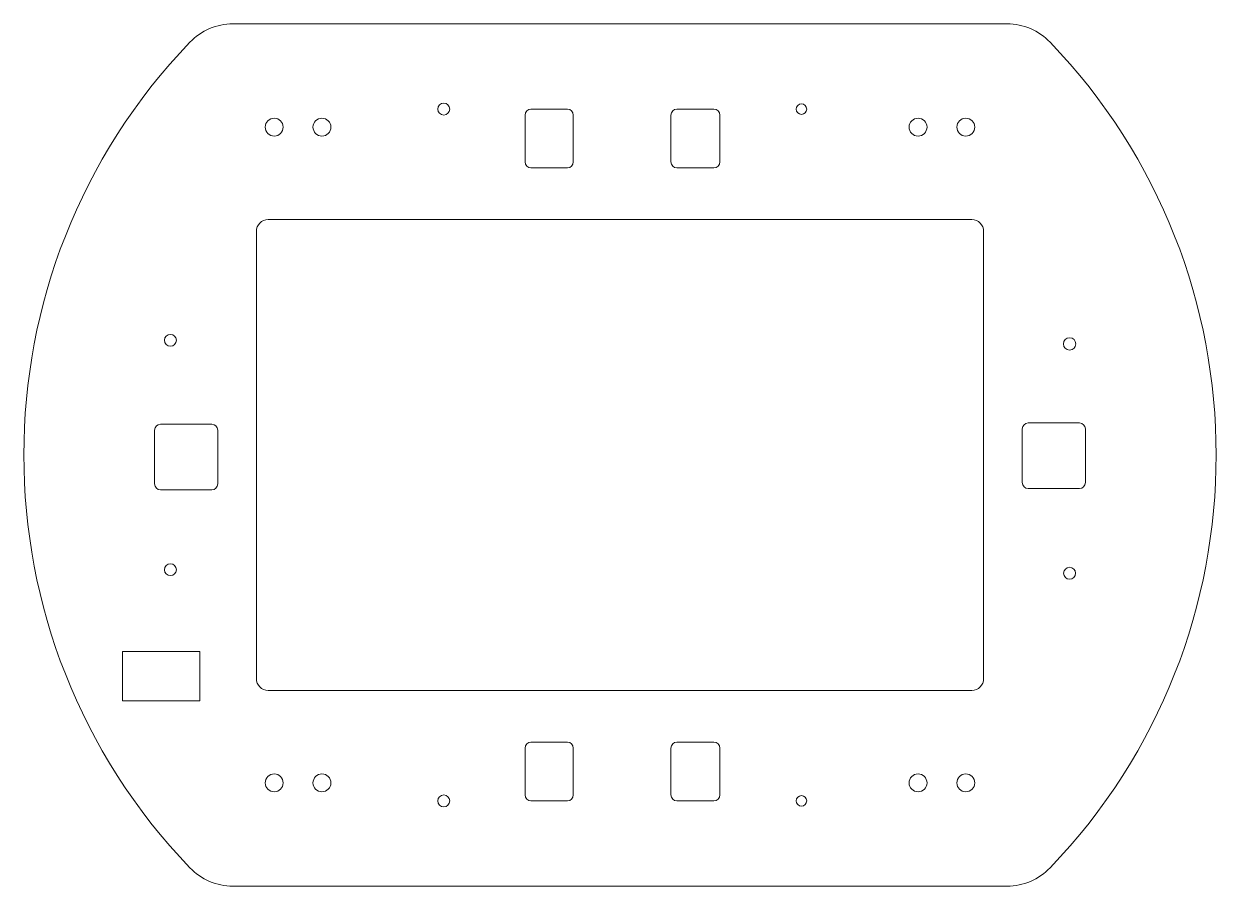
# Model space of a CAD drawing. Header units: millimetres. Extents: x -10 to 10, y -7.2 to 7.2.
import ezdxf

# ---------------------------------------------------------------- set-up
doc = ezdxf.new("R2010")
doc.units = ezdxf.units.MM

msp = doc.modelspace()

# ---------------------------------------------------------------- linework, layer by layer
at = {"color": 7, "linetype": 'Continuous', "lineweight": 15}
for p, q in [((-6.493, 7.232), (6.493, 7.232)), ((-1.493, 5.802), (-0.883, 5.802)), ((0.955, 5.802), (1.576, 5.802)), ((-1.593, 4.917), (-1.593, 5.702)), ((-0.783, 5.702), (-0.783, 4.917)), ((0.855, 4.917), (0.855, 5.702)), ((1.676, 5.702), (1.676, 4.917)), ((-0.883, 4.817), (-1.493, 4.817)), ((1.576, 4.817), (0.955, 4.817)), ((5.9, 3.95), (-5.9, 3.95)), ((-6.1, 3.75), (-6.1, -3.75)), ((6.1, -3.75), (6.1, 3.75)), ((-7.806, 0.416), (-7.806, -0.484)), ((-6.848, 0.516), (-7.706, 0.516)), ((-6.748, -0.484), (-6.748, 0.416)), ((6.748, 0.438), (6.748, -0.462)), ((7.706, 0.538), (6.848, 0.538)), ((7.806, -0.462), (7.806, 0.438)), ((-7.706, -0.584), (-6.848, -0.584)), ((6.848, -0.562), (7.706, -0.562)), ((-7.046, -3.298), (-8.346, -3.298)), ((-8.346, -3.298), (-8.346, -4.123)), ((-7.046, -4.123), (-7.046, -3.298)), ((-5.9, -3.95), (5.9, -3.95)), ((-8.346, -4.123), (-7.046, -4.123)), ((-1.593, -4.917), (-1.593, -5.702)), ((-0.883, -4.817), (-1.493, -4.817)), ((-0.783, -5.702), (-0.783, -4.917)), ((0.855, -4.917), (0.855, -5.702)), ((1.576, -4.817), (0.955, -4.817)), ((1.676, -5.702), (1.676, -4.917)), ((-1.493, -5.802), (-0.883, -5.802)), ((0.955, -5.802), (1.576, -5.802)), ((-6.493, -7.232), (6.493, -7.232))]:
    msp.add_line(p, q, dxfattribs=at)
for centre, radius in [((-2.957, 5.802), 0.1), ((3.043, 5.802), 0.0886), ((-5.8, 5.5), 0.15), ((-5, 5.5), 0.15), ((5, 5.5), 0.15), ((5.8, 5.5), 0.15), ((-7.542, 1.924), 0.1), ((7.542, 1.863), 0.104), ((-7.542, -1.924), 0.1), ((7.542, -1.984), 0.1), ((-5.8, -5.5), 0.15), ((-5, -5.5), 0.15), ((5, -5.5), 0.15), ((5.8, -5.5), 0.15), ((-2.957, -5.802), 0.1), ((3.043, -5.802), 0.0886)]:
    msp.add_circle(centre, radius, dxfattribs=at)
for centre, radius, start, end in [((-6.493, 6.232), 1, 90, 136.1748), ((6.493, 6.232), 1, 43.8252, 90), ((0, 0), 10, 136.1748, 223.8252), ((0, 0), 10, 316.1748, 43.8252), ((-1.493, 5.702), 0.1, 90, 180), ((-0.883, 5.702), 0.1, 0, 90), ((0.955, 5.702), 0.1, 90, 180), ((1.576, 5.702), 0.1, 0, 90), ((-1.493, 4.917), 0.1, 180, 270), ((-0.883, 4.917), 0.1, 270, 0), ((0.955, 4.917), 0.1, 180, 270), ((1.576, 4.917), 0.1, 270, 0), ((-5.9, 3.75), 0.2, 90, 180), ((5.9, 3.75), 0.2, 0, 90), ((-7.706, 0.416), 0.1, 90, 180), ((-6.848, 0.416), 0.1, 0, 90), ((6.848, 0.438), 0.1, 90, 180), ((7.706, 0.438), 0.1, 0, 90), ((-7.706, -0.484), 0.1, 180, 270), ((-6.848, -0.484), 0.1, 270, 0), ((6.848, -0.462), 0.1, 180, 270), ((7.706, -0.462), 0.1, 270, 0), ((-5.9, -3.75), 0.2, 180, 270), ((5.9, -3.75), 0.2, 270, 0), ((-1.493, -4.917), 0.1, 90, 180), ((-0.883, -4.917), 0.1, 0, 90), ((0.955, -4.917), 0.1, 90, 180), ((1.576, -4.917), 0.1, 0, 90), ((-1.493, -5.702), 0.1, 180, 270), ((-0.883, -5.702), 0.1, 270, 0), ((0.955, -5.702), 0.1, 180, 270), ((1.576, -5.702), 0.1, 270, 0), ((-6.493, -6.232), 1, 223.8252, 270), ((6.493, -6.232), 1, 270, 316.1748)]:
    msp.add_arc(centre, radius, start, end, dxfattribs=at)

doc.saveas('drawing.dxf')
